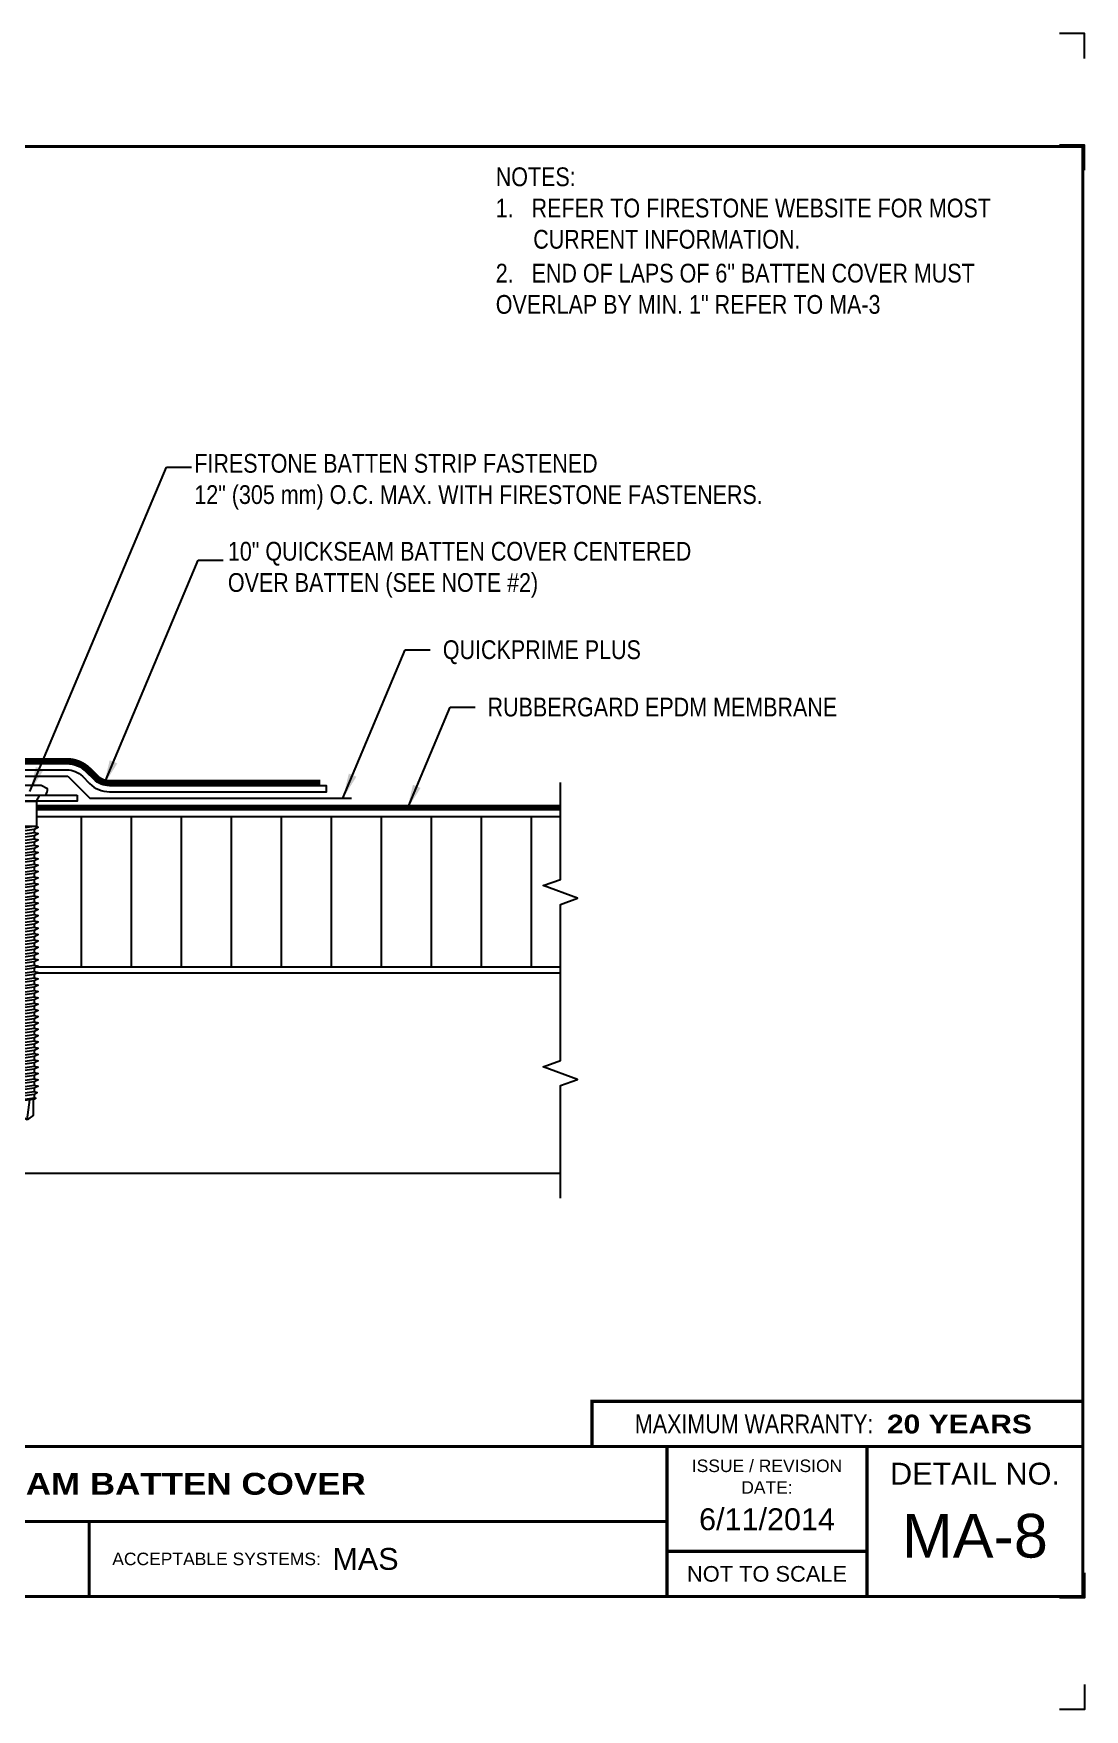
# Model space of a CAD drawing. Header units: inches. Extents: x 299.4 to 319.5, y -246.5 to -229.7.
# Drawn here: x 308.97 to 319.48, y -246.47 to -229.71 of the extents above; entities that cross this region are included whole.
import ezdxf
from ezdxf.enums import TextEntityAlignment as Align

# ---------------------------------------------------------------- set-up
doc = ezdxf.new("R2010")
doc.units = ezdxf.units.IN
doc.header["$MEASUREMENT"] = 0
doc.linetypes.add('HIDDEN', pattern=[0.375, 0.25, -0.125])
doc.layers.get('0').update_dxf_attribs({"linetype": 'CONTINUOUS'})
doc.layers.get('DEFPOINTS').update_dxf_attribs({"linetype": 'CONTINUOUS'})
for name, color, linetype in [('FSBP-ACCESSORY-FIRESTONE', 7, 'CONTINUOUS'), ('FSBP-ADHESIVE', 1, 'HIDDEN'), ('FSBP-ANNO-NOTE', 7, 'CONTINUOUS'), ('FSBP-INSULATION', 7, 'CONTINUOUS'), ('FSBP-MEMBRANE', 7, 'CONTINUOUS'), ('FSBP-SUBSTRATE-GENERIC', 9, 'CONTINUOUS'), ('FSBP-TTLB', 7, 'CONTINUOUS'), ('FSBP-TTLB-BORDER', 7, 'CONTINUOUS'), ('FSBP-TTLB-TEXT', 7, 'CONTINUOUS')]:
    doc.layers.add(name, color=color, linetype=linetype)
doc.styles.add('FSBP_ARIAL', font='arial.ttf')
doc.styles.add('FSBP_ARIAL_BOLD', font='')
doc.styles.add('FSBP_ARIAL_NAR', font='ARIALN.TTF')
doc.styles.get('FSBP_ARIAL_BOLD').set_extended_font_data('Arial Black')
doc.linetypes.add('ZIGZAG', pattern='A,0.0001,-0.2,[131,ltypeshp.shx,S=0.2,R=0,X=-0.2,Y=0],-0.4,[131,ltypeshp.shx,S=0.2,R=180,X=0.2,Y=0],-0.2', length=0.8001)
doc.dimstyles.new('FSBP-LEADER', dxfattribs={"dimtxt": 0.1875, "dimasz": 0.25, "dimexe": 0.0625, "dimexo": 0.125, "dimgap": 0.125, "dimtad": 0, "dimtih": 1, "dimtoh": 1, "dimdec": 4, "dimzin": 0, "dimdsep": 46, "dimlunit": 4, "dimtxsty": 'FSBP_ARIAL_NAR', "dimcen": 0.09375, "dimclrd": 256, "dimclre": 256, "dimclrt": 256, "dimadec": 0, "dimazin": 0, "dimtfac": 1, "dimtdec": 4, "dimtofl": 0, "dimtmove": 0, "dimatfit": 3, "dimfxl": 1, "dimtolj": 1, "dimtzin": 0, "dimlwd": -1, "dimlwe": -1, "dimarcsym": 0})

# ---------------------------------------------------------------- blocks, each defined once
blk = doc.blocks.new('TTLB-EPDM_1')
at = {"layer": 'DEFPOINTS', "linetype": 'Continuous', "ltscale": 1.75}
for points in [[(20.01562500000003, 13.88083333333333), (20.01562500000003, 14.13083333333333), (19.76562500000003, 14.13083333333333)], [(20.01562500000003, -2.380833333333342), (20.01562500000003, -2.630833333333342), (19.76562500000003, -2.630833333333342)]]:
    blk.add_lwpolyline(points, dxfattribs=at)
at = {"layer": 'DEFPOINTS', "color": 1}
for points in [[(20.015625, 12.765625), (20.015625, 13.015625), (19.765625, 13.015625)], [(20.015625, -1.265625), (20.015625, -1.515625), (19.765625, -1.515625)]]:
    blk.add_lwpolyline(points, dxfattribs=at)
at = {"layer": 'FSBP-TTLB', "const_width": 0.03125}
blk.add_lwpolyline([(15.09028770518938, 0), (20, 0), (20, 0.4512598240669945), (15.09028770518938, 0.4512598240669945)], close=True, dxfattribs=at)
for points in [[(0, 0), (0, -1.5), (20, -1.5), (20, 0), (0, 0)], [(15.84028770518938, 0), (15.84028770518938, -1.5)], [(17.84110496735593, 0), (17.84110496735593, -1.5)], [(20, 0), (20, -1.5)], [(4.825208527206769, -0.75), (15.84028770518938, -0.75)], [(15.84028770518938, -1.048740175933006), (17.84110496735593, -1.048740175933006)]]:
    blk.add_lwpolyline(points, dxfattribs=at)
at = {"layer": 'FSBP-TTLB-BORDER', "const_width": 0.03125}
blk.add_lwpolyline([(20, 0), (20, 13), (0, 13), (0, 0)], dxfattribs=at)
at = {"layer": 'FSBP-TTLB-TEXT', "const_width": 0.03125}
blk.add_lwpolyline([(10.06152282927678, -0.75), (10.06152282927678, -1.5)], dxfattribs=at)
at = {"layer": 'FSBP-TTLB-TEXT', "style": 'FSBP_ARIAL_NAR'}
blk.add_text('MAXIMUM WARRANTY:', height=0.1875, dxfattribs=at).set_placement((17.90516569312837, 0.2256299120335257), align=Align.MIDDLE_RIGHT)
at = {"layer": 'FSBP-TTLB-TEXT', "style": 'FSBP_ARIAL'}
for s, height, p in [('ISSUE / REVISION', 0.125, (16.84069633627263, -0.1938496373466023)), ('DETAIL NO.', 0.21875, (18.92055248367797, -0.2724398367368792)), ('DATE:', 0.125, (16.84069633627263, -0.409973105348854)), ('NOT TO SCALE', 0.15625, (16.84069633627263, -1.274370087966503))]:
    blk.add_text(s, height=height, dxfattribs=at).set_placement(p, align=Align.MIDDLE_CENTER)
blk.add_text('ACCEPTABLE SYSTEMS:', height=0.125, dxfattribs=at).set_placement((10.29281281591562, -1.125), align=Align.MIDDLE_LEFT)
at = {"layer": 'FSBP-TTLB-TEXT'}
for tag, height, style, p in [('MAXIMUM_WARRANTY', 0.1875, 'FSBP_ARIAL_BOLD', (18.03987100774941, 0.2240244307510579)), ('ACCPT_SYSTEMS', 0.21875, 'FSBP_ARIAL', (12.49438170418193, -1.125))]:
    blk.add_attdef(tag, text='', height=height, dxfattribs=dict(at, style=style)).set_placement(p, align=Align.MIDDLE_LEFT)
for tag, height, style, p in [('DETAIL_DESCP_LINE_1', 0.21875, 'FSBP_ARIAL_BOLD', (10.33118450231211, -0.3736318192489421)), ('ISSUE_REV_DATE', 0.21875, 'FSBP_ARIAL', (16.84069633627263, -0.7282559425942452)), ('DETAIL_NUMBER', 0.4375, 'FSBP_ARIAL', (18.91941590748775, -0.8931630692489421))]:
    blk.add_attdef(tag, text='', height=height, dxfattribs=dict(at, style=style)).set_placement(p, align=Align.MIDDLE_CENTER)
blk = doc.blocks.new('FSBP_AP_FASTENER_01')
at = {"layer": 'FSBP-ACCESSORY-FIRESTONE'}
for p, q in [((-0.125, 0.04849224421338505), (-0.09375, -0.01400775578661495)), ((0.09375, -0.01400775578661495), (0.125, 0.04849224421338505)), ((-0.09375, -0.01400775578661495), (-0.09375, -0.264007755786615)), ((-0.09375, -0.01400775578661495), (0.09375, -0.01400775578661495)), ((0.09375, -0.01400775578661495), (0.09375, -0.264007755786615)), ((-0.09375, -0.264007755786615), (-0.0703125, -0.2840970415008996)), ((-0.0703125, -0.3156643085181585), (-0.0703125, -0.3472315755354103)), ((0.0703125, -0.2955750228038667), (0.0703125, -0.3271422898211327)), ((-0.0703125, -0.3787988425526763), (-0.0703125, -0.410366109569928)), ((-0.0703125, -0.4419333765871798), (-0.0703125, -0.4735006436044458)), ((0.0703125, -0.3587095568383845), (0.0703125, -0.3902768238556433)), ((0.0703125, -0.4218440908729022), (0.0703125, -0.453411357890154)), ((0.0703125, -0.4849786249074128), (0.0703125, -0.5165458919246717)), ((-0.0703125, -0.5050679106216975), (-0.0703125, -0.5366351776389564)), ((-0.0703125, -0.5682024446562153), (-0.0703125, -0.599769711673467)), ((-0.0703125, -0.631336978690733), (-0.0703125, -0.6629042457079848)), ((0.0703125, -0.5481131589419235), (0.0703125, -0.5796804259591894)), ((0.0703125, -0.6112476929764412), (0.0703125, -0.6428149599937001)), ((-0.0703125, -0.6944715127252366), (-0.0703125, -0.7260387797425025)), ((-0.0703125, -0.7576060467597543), (-0.0703125, -0.7891733137770132)), ((-0.0703125, -0.820740580794272), (-0.0703125, -0.8523078478115238)), ((0.0703125, -0.674382227010959), (0.0703125, -0.7059494940282107)), ((0.0703125, -0.7375167610454696), (0.0703125, -0.7690840280627285)), ((0.0703125, -0.8006512950799802), (0.0703125, -0.8322185620972462)), ((-0.0703125, -0.8838751148287898), (-0.0703125, -0.9154423818460415)), ((-0.0703125, -0.9470096488632933), (-0.0703125, -0.9785769158805593)), ((0.0703125, -0.863785829114498), (0.0703125, -0.8953530961317568)), ((0.0703125, -0.9269203631490157), (0.0703125, -0.9584876301662675)), ((0.0703125, -0.9900548971835264), (0.0703125, -1.021622164200785)), ((-0.0703125, -1.010144182897811), (-0.0703125, -1.04171144991507)), ((-0.0703125, -1.073278716932329), (-0.0703125, -1.104845983949581)), ((-0.0703125, -1.136413250966847), (-0.0703125, -1.167980517984098)), ((0.0703125, -1.053189431218037), (0.0703125, -1.084756698235303)), ((0.0703125, -1.116323965252555), (0.0703125, -1.147891232269814)), ((-0.0703125, -1.19954778500135), (-0.0703125, -1.231115052018616)), ((-0.0703125, -1.262682319035868), (-0.0703125, -1.294249586053127)), ((-0.0703125, -1.325816853070386), (-0.0703125, -1.357384120087637)), ((0.0703125, -1.179458499287072), (0.0703125, -1.211025766304324)), ((0.0703125, -1.242593033321583), (0.0703125, -1.274160300338842)), ((0.0703125, -1.305727567356094), (0.0703125, -1.33729483437336)), ((-0.0703125, -1.388951387104903), (-0.0703125, -1.420518654122155)), ((-0.0703125, -1.452085921139407), (-0.0703125, -1.483653188156673)), ((0.0703125, -1.368862101390611), (0.0703125, -1.40042936840787)), ((0.0703125, -1.431996635425129), (0.0703125, -1.463563902442381)), ((0.0703125, -1.49513116945964), (0.0703125, -1.526698436476899)), ((-0.0703125, -1.515220455173925), (-0.0703125, -1.546787722191183)), ((-0.0703125, -1.578354989208442), (-0.0703125, -1.609922256225694)), ((-0.0703125, -1.64148952324296), (-0.0703125, -1.673056790260212)), ((0.0703125, -1.558265703494151), (0.0703125, -1.589832970511416)), ((0.0703125, -1.621400237528668), (0.0703125, -1.652967504545927)), ((-0.0703125, -1.704624057277464), (-0.0703125, -1.73619132429473)), ((-0.0703125, -1.767758591311981), (-0.0703125, -1.79932585832924)), ((-0.0703125, -1.830893125346499), (-0.0703125, -1.862460392363751)), ((0.0703125, -1.684534771563186), (0.0703125, -1.716102038580438)), ((0.0703125, -1.747669305597697), (0.0703125, -1.779236572614955)), ((0.0703125, -1.810803839632207), (0.0703125, -1.842371106649473)), ((-0.0703125, -1.894027659381017), (-0.0703125, -1.925594926398269)), ((-0.0703125, -1.95716219341552), (-0.0703125, -1.988729460432786)), ((0.0703125, -1.873938373666725), (0.0703125, -1.905505640683984)), ((0.0703125, -1.937072907701243), (0.0703125, -1.968640174718495)), ((0.0703125, -2.000207441735753), (0.0703125, -2.031774708753012)), ((-0.0703125, -2.020296727450038), (-0.0703125, -2.051863994467297)), ((-0.0703125, -2.083431261484556), (-0.0703125, -2.114998528501808)), ((-0.0703125, -2.146565795519074), (-0.0703125, -2.178133062536325)), ((0.0703125, -2.063341975770264), (0.0703125, -2.09490924278753)), ((0.0703125, -2.126476509804782), (0.0703125, -2.158043776822041)), ((-0.0703125, -2.209700329553577), (-0.0703125, -2.241267596570843)), ((-0.0703125, -2.272834863588095), (-0.0703125, -2.304402130605354)), ((-0.0703125, -2.335969397622613), (-0.0703125, -2.367536664639864)), ((0.0703125, -2.189611043839299), (0.0703125, -2.221178310856551)), ((0.0703125, -2.25274557787381), (0.0703125, -2.284312844891069)), ((0.0703125, -2.315880111908321), (0.0703125, -2.347447378925587)), ((-0.0703125, -2.39910393165713), (-0.0703125, -2.430671198674382)), ((-0.0703125, -2.462238465691634), (-0.0703125, -2.4938057327089)), ((0.0703125, -2.379014645942839), (0.0703125, -2.410581912960097)), ((0.0703125, -2.442149179977356), (0.0703125, -2.473716446994608)), ((0.0703125, -2.505283714011867), (0.0703125, -2.536850981029126)), ((-0.0703125, -2.525372999726152), (-0.0703125, -2.55694026674341)), ((-0.0703125, -2.588507533760669), (-0.0703125, -2.620074800777921)), ((-0.0703125, -2.651642067795187), (-0.0703125, -2.683209334812439)), ((0.0703125, -2.568418248046378), (0.0703125, -2.599985515063644)), ((0.0703125, -2.631552782080895), (0.0703125, -2.663120049098154)), ((-0.0703125, -2.714776601829691), (-0.0703125, -2.746343868846957)), ((-0.0703125, -2.777911135864208), (-0.0703125, -2.809478402881467)), ((-0.0703125, -2.841045669898726), (-0.0703125, -2.872612936915978)), ((0.0703125, -2.694687316115413), (0.0703125, -2.726254583132665)), ((0.0703125, -2.757821850149924), (0.0703125, -2.789389117167183)), ((0.0703125, -2.820956384184434), (0.0703125, -2.8525236512017)), ((-0.0703125, -2.904180203933244), (-0.0703125, -2.935747470950496)), ((-0.0703125, -2.967314737967747), (-0.0703125, -2.998882004985013)), ((-0.0625, -3.154632755786622), (-0.0625, -3.013549567065063)), ((0, -3.201507755786615), (0.02460623630038583, -3.00110581902215)), ((0.0625, -3.154632755786601), (0.0625, -2.995692424207924)), ((0.0703125, -2.884090918218952), (0.0703125, -2.915658185236211)), ((0.0703125, -2.94722545225347), (0.0703125, -2.978792719270722)), ((0, -3.201507755786615), (-0.06250000000001421, -3.154632755786615)), ((0.0625, -3.154632755786615), (0, -3.201507755786615))]:
    blk.add_line(p, q, dxfattribs=at)
blk.add_lwpolyline([(0.1875, 0.04849224421338505, 0.1250000000000271), (0.203125, 0.110992244213385), (0.140625, 0.142242244213385), (-0.140625, 0.142242244213385), (-0.203125, 0.110992244213385, 0.1250000000000271), (-0.1875, 0.04849224421338505)], format="xyb", close=True, dxfattribs=at)
for points in [[(-0.109375, -0.3054610321523867), (-0.0703125, -0.2840970415008996), (0.0703125, -0.264007755786615), (0.109375, -0.2742110321523867), (0.0703125, -0.2955750228038667), (-0.0703125, -0.3156643085181585)], [(-0.109375, -0.3685955661869045), (-0.0703125, -0.3472315755354103), (0.0703125, -0.3271422898211327), (0.109375, -0.3373455661869045), (0.0703125, -0.3587095568383845), (-0.0703125, -0.3787988425526763)], [(-0.109375, -0.431730100221408), (-0.0703125, -0.410366109569928), (0.0703125, -0.3902768238556433), (0.109375, -0.400480100221408), (0.0703125, -0.4218440908729022), (-0.0703125, -0.4419333765871798)], [(-0.109375, -0.4948646342559258), (-0.0703125, -0.4735006436044458), (0.0703125, -0.453411357890154), (0.109375, -0.4636146342559258), (0.0703125, -0.4849786249074128), (-0.0703125, -0.5050679106216975)], [(-0.109375, -0.5579991682904435), (-0.0703125, -0.5366351776389564), (0.0703125, -0.5165458919246717), (0.109375, -0.5267491682904435), (0.0703125, -0.5481131589419235), (-0.0703125, -0.5682024446562153)], [(-0.109375, -0.6211337023249612), (-0.0703125, -0.599769711673467), (0.0703125, -0.5796804259591894), (0.109375, -0.5898837023249612), (0.0703125, -0.6112476929764412), (-0.0703125, -0.631336978690733)], [(-0.109375, -0.6842682363594648), (-0.0703125, -0.6629042457079848), (0.0703125, -0.6428149599937001), (0.109375, -0.6530182363594648), (0.0703125, -0.674382227010959), (-0.0703125, -0.6944715127252366)], [(-0.109375, -0.7474027703939825), (-0.0703125, -0.7260387797425025), (0.0703125, -0.7059494940282107), (0.109375, -0.7161527703939825), (0.0703125, -0.7375167610454696), (-0.0703125, -0.7576060467597543)], [(-0.109375, -0.8105373044285002), (-0.0703125, -0.7891733137770132), (0.0703125, -0.7690840280627285), (0.109375, -0.7792873044285002), (0.0703125, -0.8006512950799802), (-0.0703125, -0.820740580794272)], [(-0.109375, -0.873671838463018), (-0.0703125, -0.8523078478115238), (0.0703125, -0.8322185620972462), (0.109375, -0.842421838463018), (0.0703125, -0.863785829114498), (-0.0703125, -0.8838751148287898)], [(-0.109375, -0.9368063724975215), (-0.0703125, -0.9154423818460415), (0.0703125, -0.8953530961317568), (0.109375, -0.9055563724975215), (0.0703125, -0.9269203631490157), (-0.0703125, -0.9470096488632933)], [(-0.109375, -0.9999409065320393), (-0.0703125, -0.9785769158805593), (0.0703125, -0.9584876301662675), (0.109375, -0.9686909065320393), (0.0703125, -0.9900548971835264), (-0.0703125, -1.010144182897811)], [(-0.109375, -1.063075440566557), (-0.0703125, -1.04171144991507), (0.0703125, -1.021622164200785), (0.109375, -1.031825440566557), (0.0703125, -1.053189431218037), (-0.0703125, -1.073278716932329)], [(-0.109375, -1.126209974601075), (-0.0703125, -1.104845983949581), (0.0703125, -1.084756698235303), (0.109375, -1.094959974601075), (0.0703125, -1.116323965252555), (-0.0703125, -1.136413250966847)], [(-0.109375, -1.189344508635578), (-0.0703125, -1.167980517984098), (0.0703125, -1.147891232269814), (0.109375, -1.158094508635578), (0.0703125, -1.179458499287072), (-0.0703125, -1.19954778500135)], [(-0.109375, -1.252479042670096), (-0.0703125, -1.231115052018616), (0.0703125, -1.211025766304324), (0.109375, -1.221229042670096), (0.0703125, -1.242593033321583), (-0.0703125, -1.262682319035868)], [(-0.109375, -1.315613576704614), (-0.0703125, -1.294249586053127), (0.0703125, -1.274160300338842), (0.109375, -1.284363576704614), (0.0703125, -1.305727567356094), (-0.0703125, -1.325816853070386)], [(-0.109375, -1.378748110739132), (-0.0703125, -1.357384120087637), (0.0703125, -1.33729483437336), (0.109375, -1.347498110739132), (0.0703125, -1.368862101390611), (-0.0703125, -1.388951387104903)], [(-0.109375, -1.441882644773635), (-0.0703125, -1.420518654122155), (0.0703125, -1.40042936840787), (0.109375, -1.410632644773635), (0.0703125, -1.431996635425129), (-0.0703125, -1.452085921139407)], [(-0.109375, -1.505017178808153), (-0.0703125, -1.483653188156673), (0.0703125, -1.463563902442381), (0.109375, -1.473767178808153), (0.0703125, -1.49513116945964), (-0.0703125, -1.515220455173925)], [(-0.109375, -1.568151712842671), (-0.0703125, -1.546787722191183), (0.0703125, -1.526698436476899), (0.109375, -1.536901712842671), (0.0703125, -1.558265703494151), (-0.0703125, -1.578354989208442)], [(-0.109375, -1.631286246877188), (-0.0703125, -1.609922256225694), (0.0703125, -1.589832970511416), (0.109375, -1.600036246877188), (0.0703125, -1.621400237528668), (-0.0703125, -1.64148952324296)], [(-0.109375, -1.694420780911692), (-0.0703125, -1.673056790260212), (0.0703125, -1.652967504545927), (0.109375, -1.663170780911692), (0.0703125, -1.684534771563186), (-0.0703125, -1.704624057277464)], [(-0.109375, -1.75755531494621), (-0.0703125, -1.73619132429473), (0.0703125, -1.716102038580438), (0.109375, -1.72630531494621), (0.0703125, -1.747669305597697), (-0.0703125, -1.767758591311981)], [(-0.109375, -1.820689848980727), (-0.0703125, -1.79932585832924), (0.0703125, -1.779236572614955), (0.109375, -1.789439848980727), (0.0703125, -1.810803839632207), (-0.0703125, -1.830893125346499)], [(-0.109375, -1.883824383015245), (-0.0703125, -1.862460392363751), (0.0703125, -1.842371106649473), (0.109375, -1.852574383015245), (0.0703125, -1.873938373666725), (-0.0703125, -1.894027659381017)], [(-0.109375, -1.946958917049749), (-0.0703125, -1.925594926398269), (0.0703125, -1.905505640683984), (0.109375, -1.915708917049749), (0.0703125, -1.937072907701243), (-0.0703125, -1.95716219341552)], [(-0.109375, -2.010093451084266), (-0.0703125, -1.988729460432786), (0.0703125, -1.968640174718495), (0.109375, -1.978843451084266), (0.0703125, -2.000207441735753), (-0.0703125, -2.020296727450038)], [(-0.109375, -2.073227985118784), (-0.0703125, -2.051863994467297), (0.0703125, -2.031774708753012), (0.109375, -2.041977985118784), (0.0703125, -2.063341975770264), (-0.0703125, -2.083431261484556)], [(-0.109375, -2.136362519153302), (-0.0703125, -2.114998528501808), (0.0703125, -2.09490924278753), (0.109375, -2.105112519153302), (0.0703125, -2.126476509804782), (-0.0703125, -2.146565795519074)], [(-0.109375, -2.199497053187805), (-0.0703125, -2.178133062536325), (0.0703125, -2.158043776822041), (0.109375, -2.168247053187805), (0.0703125, -2.189611043839299), (-0.0703125, -2.209700329553577)], [(-0.109375, -2.262631587222323), (-0.0703125, -2.241267596570843), (0.0703125, -2.221178310856551), (0.109375, -2.231381587222323), (0.0703125, -2.25274557787381), (-0.0703125, -2.272834863588095)], [(-0.109375, -2.325766121256841), (-0.0703125, -2.304402130605354), (0.0703125, -2.284312844891069), (0.109375, -2.294516121256841), (0.0703125, -2.315880111908321), (-0.0703125, -2.335969397622613)], [(-0.109375, -2.388900655291359), (-0.0703125, -2.367536664639864), (0.0703125, -2.347447378925587), (0.109375, -2.357650655291359), (0.0703125, -2.379014645942839), (-0.0703125, -2.39910393165713)], [(-0.109375, -2.452035189325862), (-0.0703125, -2.430671198674382), (0.0703125, -2.410581912960097), (0.109375, -2.420785189325862), (0.0703125, -2.442149179977356), (-0.0703125, -2.462238465691634)], [(-0.109375, -2.51516972336038), (-0.0703125, -2.4938057327089), (0.0703125, -2.473716446994608), (0.109375, -2.48391972336038), (0.0703125, -2.505283714011867), (-0.0703125, -2.525372999726152)], [(-0.109375, -2.578304257394898), (-0.0703125, -2.55694026674341), (0.0703125, -2.536850981029126), (0.109375, -2.547054257394898), (0.0703125, -2.568418248046378), (-0.0703125, -2.588507533760669)], [(-0.109375, -2.641438791429415), (-0.0703125, -2.620074800777921), (0.0703125, -2.599985515063644), (0.109375, -2.610188791429415), (0.0703125, -2.631552782080895), (-0.0703125, -2.651642067795187)], [(-0.109375, -2.704573325463919), (-0.0703125, -2.683209334812439), (0.0703125, -2.663120049098154), (0.109375, -2.673323325463919), (0.0703125, -2.694687316115413), (-0.0703125, -2.714776601829691)], [(-0.109375, -2.767707859498437), (-0.0703125, -2.746343868846957), (0.0703125, -2.726254583132665), (0.109375, -2.736457859498437), (0.0703125, -2.757821850149924), (-0.0703125, -2.777911135864208)], [(-0.109375, -2.830842393532954), (-0.0703125, -2.809478402881467), (0.0703125, -2.789389117167183), (0.109375, -2.799592393532954), (0.0703125, -2.820956384184434), (-0.0703125, -2.841045669898726)], [(-0.109375, -2.893976927567472), (-0.0703125, -2.872612936915978), (0.0703125, -2.8525236512017), (0.109375, -2.862726927567472), (0.0703125, -2.884090918218952), (-0.0703125, -2.904180203933244)], [(-0.099609375, -2.955716372316267), (-0.0703125, -2.935747470950496), (0.0703125, -2.915658185236211), (0.099609375, -2.927256550887698), (0.0703125, -2.94722545225347), (-0.0703125, -2.967314737967747)], [(-0.0849609375, -3.008866455667892), (-0.0703125, -2.998882004985013), (0.0703125, -2.978792719270722), (0.0849609375, -2.984591902096462), (0.0703125, -2.994576352779355), (-0.0703125, -3.014665638493632)]]:
    blk.add_lwpolyline(points, close=True, dxfattribs=at)
blk.add_lwpolyline([(-0.09375, -0.264007755786615), (0.09375, -0.264007755786615)], dxfattribs=at)

msp = doc.modelspace()

# ---------------------------------------------------------------- hatches: boundary and pattern name
at = {"layer": 'FSBP-INSULATION'}
h = msp.add_hatch(dxfattribs=at)
h.set_pattern_fill('LINE', color=256, scale=4, angle=90, style=0)
h.set_pattern_definition([(90, (0.9474416090906743, -160.0115075179739), (-0.5, 3.061515884555943e-17), [])])
h.paths.add_polyline_path([(308.8346537694608, -239.0477216945595), (308.8346537694608, -239.0189534620159), (308.7955912694608, -239.0087501856501), (308.8346537694608, -238.9873861949985), (308.8346537694608, -238.9558189279813), (308.7955912694608, -238.9456156516155), (308.8346537694608, -238.924251660964), (308.8346537694608, -238.8926843939468), (308.7955912694608, -238.882481117581), (308.8346537694608, -238.8611171269296), (308.8346537694608, -238.8295498599123), (308.7955912694608, -238.8193465835465), (308.8346537694608, -238.797982592895), (308.8346537694608, -238.7664153258777), (308.7955912694608, -238.756212049512), (308.8346537694608, -238.7348480588605), (308.8346537694608, -238.7032807918433), (308.7955912694608, -238.6930775154775), (308.8346537694608, -238.671713524826), (308.8346537694608, -238.6401462578087), (308.7955912694608, -238.629942981443), (308.8346537694608, -238.6085789907914), (308.8346537694608, -238.5770117237743), (308.7955912694608, -238.5668084474084), (308.8346537694608, -238.545444456757), (308.8346537694608, -238.5138771897397), (308.7955912694608, -238.5036739133739), (308.8346537694608, -238.4823099227224), (308.8346537694608, -238.4507426557052), (308.7955912694608, -238.4405393793394), (308.8346537694608, -238.4191753886879), (308.8346537694608, -238.3876081216707), (308.7955912694608, -238.3774048453049), (308.8346537694608, -238.3560408546534), (308.8346537694608, -238.3244735876361), (308.7955912694608, -238.3142703112704), (308.8346537694608, -238.2929063206189), (308.8346537694608, -238.2613390536017), (308.7955912694608, -238.2511357772358), (308.8346537694608, -238.2297717865844), (308.8346537694608, -238.1982045195672), (308.7955912694608, -238.1880012432014), (308.8346537694608, -238.1666372525499), (308.8346537694608, -238.1350699855326), (308.7955912694608, -238.1248667091668), (308.8346537694608, -238.1035027185154), (308.8346537694608, -238.0719354514981), (308.7955912694608, -238.0617321751323), (308.8346537694608, -238.0403681844808), (308.8346537694608, -238.0088009174636), (308.7955912694608, -237.9985976410978), (308.8346537694608, -237.9772336504464), (308.8346537694608, -237.9456663834291), (308.7955912694608, -237.9354631070633), (308.8346537694608, -237.9140991164118), (308.8346537694608, -237.8825318493946), (308.7955912694608, -237.8723285730288), (308.8346537694608, -237.8509645823773), (308.8346537694608, -237.81939731536), (308.7955912694608, -237.8091940389943), (308.8346537694608, -237.7878300483428), (308.8346537694608, -237.7562627813255), (308.7955912694608, -237.7460595049598), (308.8346537694608, -237.7246955143082), (308.8346537694608, -237.693128247291), (308.7955912694608, -237.6829249709252), (308.8112162694608, -237.6743793746646), (308.8112162694608, -237.5477216945595), (303.5721972963922, -237.5477216945595), (303.5721972963922, -238.1727216945595), (303.4004799576763, -238.2352216945595), (303.7439146351081, -238.3602216945595), (303.5721972963922, -238.4227216945595), (303.5721972963922, -239.0477216945595)])
h.paths.add_polyline_path([(314.2377352425293, -239.0477216945595), (314.2377352425292, -238.4227216945595), (314.4094525812452, -238.3602216945595), (314.0660179038133, -238.2352216945595), (314.2377352425292, -238.1727216945595), (314.2377352425293, -237.5477216945595), (308.9987162694608, -237.5477216945595), (308.9987162694608, -237.647593660379), (309.0143412694608, -237.6516749709252), (308.9752787694608, -237.6730389615767), (308.9752787694608, -237.704606228594), (309.0143412694608, -237.7148095049598), (308.9752787694608, -237.7361734956112), (308.9752787694608, -237.7677407626285), (309.0143412694608, -237.7779440389942), (308.9752787694608, -237.7993080296457), (308.9752787694608, -237.830875296663), (309.0143412694608, -237.8410785730288), (308.9752787694608, -237.8624425636802), (308.9752787694608, -237.8940098306975), (309.0143412694608, -237.9042131070633), (308.9752787694608, -237.9255770977148), (308.9752787694608, -237.957144364732), (309.0143412694608, -237.9673476410978), (308.9752787694608, -237.9887116317493), (308.9752787694608, -238.0202788987665), (309.0143412694608, -238.0304821751323), (308.9752787694608, -238.0518461657838), (308.9752787694608, -238.0834134328011), (309.0143412694608, -238.0936167091668), (308.9752787694608, -238.1149806998183), (308.9752787694608, -238.1465479668356), (309.0143412694608, -238.1567512432013), (308.9752787694608, -238.1781152338528), (308.9752787694608, -238.2096825008701), (309.0143412694608, -238.2198857772359), (308.9752787694608, -238.2412497678874), (308.9752787694608, -238.2728170349046), (309.0143412694608, -238.2830203112704), (308.9752787694608, -238.3043843019219), (308.9752787694608, -238.3359515689392), (309.0143412694608, -238.3461548453049), (308.9752787694608, -238.3675188359564), (308.9752787694608, -238.3990861029736), (309.0143412694608, -238.4092893793394), (308.9752787694608, -238.4306533699909), (308.9752787694608, -238.4622206370082), (309.0143412694608, -238.4724239133739), (308.9752787694608, -238.4937879040254), (308.9752787694608, -238.5253551710427), (309.0143412694608, -238.5355584474084), (308.9752787694608, -238.5569224380599), (308.9752787694608, -238.5884897050772), (309.0143412694608, -238.598692981443), (308.9752787694608, -238.6200569720945), (308.9752787694608, -238.6516242391117), (309.0143412694608, -238.6618275154775), (308.9752787694608, -238.6831915061289), (308.9752787694608, -238.7147587731462), (309.0143412694608, -238.724962049512), (308.9752787694608, -238.7463260401635), (308.9752787694608, -238.7778933071807), (309.0143412694608, -238.7880965835465), (308.9752787694608, -238.809460574198), (308.9752787694608, -238.8410278412152), (309.0143412694608, -238.851231117581), (308.9752787694608, -238.8725951082325), (308.9752787694608, -238.9041623752497), (309.0143412694608, -238.9143656516155), (308.9752787694608, -238.935729642267), (308.9752787694608, -238.9672969092843), (309.0143412694608, -238.97750018565), (308.9752787694608, -238.9988641763015), (308.9752787694608, -239.0304314433188), (309.0414732363044, -239.0477216945595)])
h.paths.add_polyline_path([(304.6066293408268, -238.443174883509), (307.2813181198172, -238.443174883509), (307.2813181198172, -238.152140606565), (304.6066293408268, -238.152140606565)], flags=24)

# ---------------------------------------------------------------- linework, layer by layer
at = {"layer": 'FSBP-ACCESSORY-FIRESTONE'}
msp.add_lwpolyline([(309.4049662694608, -237.3289716945595), (309.4049662694608, -237.3914716945595), (308.4049662694608, -237.3914716945595), (308.4049662694608, -237.3289716945595)], close=True, dxfattribs=at)
at = {"layer": 'FSBP-ADHESIVE', "linetype": 'ZIGZAG', "ltscale": 0.17}
for p, q in [((308.4987162694609, -237.1414716945595), (309.3112162694608, -237.1414716945595)), ((309.3112162694608, -237.1414716945595), (309.5299662694608, -237.3602216945595)), ((309.5299662694608, -237.3602216945595), (312.1483715333661, -237.3602216945595))]:
    msp.add_line(p, q, dxfattribs=at)
at = {"layer": 'FSBP-INSULATION', "linetype": 'Continuous'}
msp.add_lwpolyline([(314.2377352425293, -239.0477216945595), (314.2377352425292, -238.4227216945595), (314.4094525812452, -238.3602216945595), (314.0660179038133, -238.2352216945595), (314.2377352425292, -238.1727216945595), (314.2377352425293, -237.2039716945595)], dxfattribs=at)
at = {"layer": 'FSBP-INSULATION'}
for points in [[(314.2377352425293, -237.5477216945595), (308.9987162694608, -237.5477216945595)], [(309.0013832523671, -239.0477216945595), (314.2377352425293, -239.0477216945595)]]:
    msp.add_lwpolyline(points, dxfattribs=at)
at = {"layer": 'FSBP-MEMBRANE', "const_width": 0.06}
msp.add_lwpolyline([(311.8358715333661, -237.2064716945595), (309.727269660054, -237.2064716945595, -0.1989123673797971), (309.5929193716285, -237.150821982985), (309.5206159810354, -237.0785185923916, 0.1989123673796412), (309.3014128788676, -236.9877216945595), (308.9049662694608, -236.9877216945595), (308.5085196600541, -236.9877216945595, 0.1989123673796695), (308.2893165578863, -237.0785185923916), (308.2170131672931, -237.1508219829849, -0.1989123673797514), (308.0826628788676, -237.2064716945595), (305.9740610055556, -237.2064716945595)], format="xyb", dxfattribs=at)
at = {"layer": 'FSBP-MEMBRANE'}
msp.add_lwpolyline([(308.2806527775999, -237.2144615932917), (308.352956168193, -237.1421582026985, -0.198912367379658), (308.5085196600541, -237.0777216945595), (308.9049662694608, -237.0777216945595), (309.3014128788676, -237.0777216945595, -0.198912367379658), (309.4569763707286, -237.1421582026985), (309.5292797613218, -237.2144615932917, 0.1989123673796706), (309.727269660054, -237.2964716945595), (311.8983715333661, -237.2964716945595), (311.8983715333661, -237.2364716945595), (309.727269660054, -237.2364716945595, -0.1989123673797132), (309.571706168193, -237.1720351864205), (309.4994027775998, -237.0997317958272, 0.1989123673796454), (309.3014128788676, -237.0177216945595), (308.9049662694608, -237.0177216945595), (308.5085196600541, -237.0177216945595, 0.1989123673796735), (308.3105297613218, -237.0997317958272), (308.2382263707287, -237.1720351864205, -0.1989123673797132), (308.0826628788676, -237.2364716945595), (305.9115610055556, -237.2364716945595), (305.9115610055556, -237.2964716945595), (308.0826628788676, -237.2964716945595, 0.1989123673796707)], format="xyb", close=True, dxfattribs=at)
at = {"layer": 'FSBP-MEMBRANE', "const_width": 0.06}
msp.add_lwpolyline([(308.9987162694608, -237.4539716945595), (314.2377352425293, -237.4539716945595)], dxfattribs=at)
at = {"layer": 'FSBP-SUBSTRATE-GENERIC'}
msp.add_line((303.5721972963922, -241.1102216945595), (314.2377352425293, -241.1102216945595), dxfattribs=at)
for points in [[(314.2377352425293, -239.1102216945595), (309.0025434516074, -239.1102216945595)], [(314.2377352425293, -241.3602216945595), (314.2377352425292, -240.2352216945595), (314.4094525812452, -240.1727216945595), (314.0660179038133, -240.0477216945595), (314.2377352425292, -239.9852216945595), (314.2377352425293, -239.0477216945595)]]:
    msp.add_lwpolyline(points, dxfattribs=at)

# ---------------------------------------------------------------- block references
msp.add_blockref('TTLB-EPDM_1', (299.4627011304548, -243.8440378368974)).add_auto_attribs({'DETAIL_DESCP_LINE_1': 'QUICKSEAM BATTEN COVER', 'ACCPT_SYSTEMS': 'MAS', 'ISSUE_REV_DATE': '6/11/2014', 'DETAIL_NUMBER': 'MA-8', 'MAXIMUM_WARRANTY': '20 YEARS'})
at = {"layer": 'FSBP-ACCESSORY-FIRESTONE'}
msp.add_blockref('FSBP_AP_FASTENER_01', (308.9049662694608, -237.3774639387728), dxfattribs=at)

# ---------------------------------------------------------------- texts
at = {"layer": 'FSBP-ANNO-NOTE', "style": 'FSBP_ARIAL_NAR'}
for s, p in [('QUICKPRIME PLUS', (313.0613397504052, -235.875784421558)), ('RUBBERGARD EPDM MEMBRANE', (313.5090964807579, -236.4496850550033))]:
    msp.add_text(s, height=0.1875, dxfattribs=at).set_placement(p, align=Align.MIDDLE_LEFT)
at = {"layer": 'FSBP-ANNO-NOTE', "char_height": 0.1875, "attachment_point": 1, "style": 'FSBP_ARIAL_NAR'}
for s, width, gutter_width, heights, insert in [('NOTES:\\P\\pi-0.375,l0.375;1.   REFER TO FIRESTONE WEBSITE FOR MOST CURRENT INFORMATION.\\P\\pi0,l0;{\\H0.083333x;\\P\\pi-0.375,l0.375;}2.   END OF LAPS OF 6" BATTEN COVER MUST OVERLAP BY MIN. 1" REFER TO MA-3', 5.278125209730177, 5, [1.787271419412747], (313.5907339382247, -231.0522258168858)), ('FIRESTONE BATTEN STRIP FASTENED \\P12" (305 mm) O.C. MAX. WITH FIRESTONE FASTENERS.', 6.051192534912843, 2.5, [0.6620669184048928], (310.5762356040686, -233.9181013927155)), ('10" QUICKSEAM BATTEN COVER CENTERED OVER BATTEN (SEE NOTE #2)', 4.771168751882215, 2.5, [0.7990655344401637], (310.911857105435, -234.7973606945998))]:
    msp.add_mtext_dynamic_manual_height_columns(s, width=width, gutter_width=gutter_width, heights=heights, dxfattribs=dict(at, insert=insert))

# ---------------------------------------------------------------- leaders
at = {"layer": 'FSBP-ANNO-NOTE'}
for points in [[(308.9326638278291, -237.2947849632483), (310.2965094105879, -234.0488702518853), (310.5465094105879, -234.0488702518853)], [(309.6709536907617, -237.2276616895877), (310.6152452668723, -234.9802738932998), (310.8652452668723, -234.9802738932998)], [(312.0623686658188, -237.3608183202098), (312.6863397504052, -235.875784421558), (312.9363397504052, -235.875784421558)], [(312.7040197691441, -237.4732557164394), (313.1340964807579, -236.4496850550033), (313.3840964807579, -236.4496850550033)]]:
    msp.add_leader(points, dimstyle='FSBP-LEADER', dxfattribs=at)

doc.saveas('drawing.dxf')
